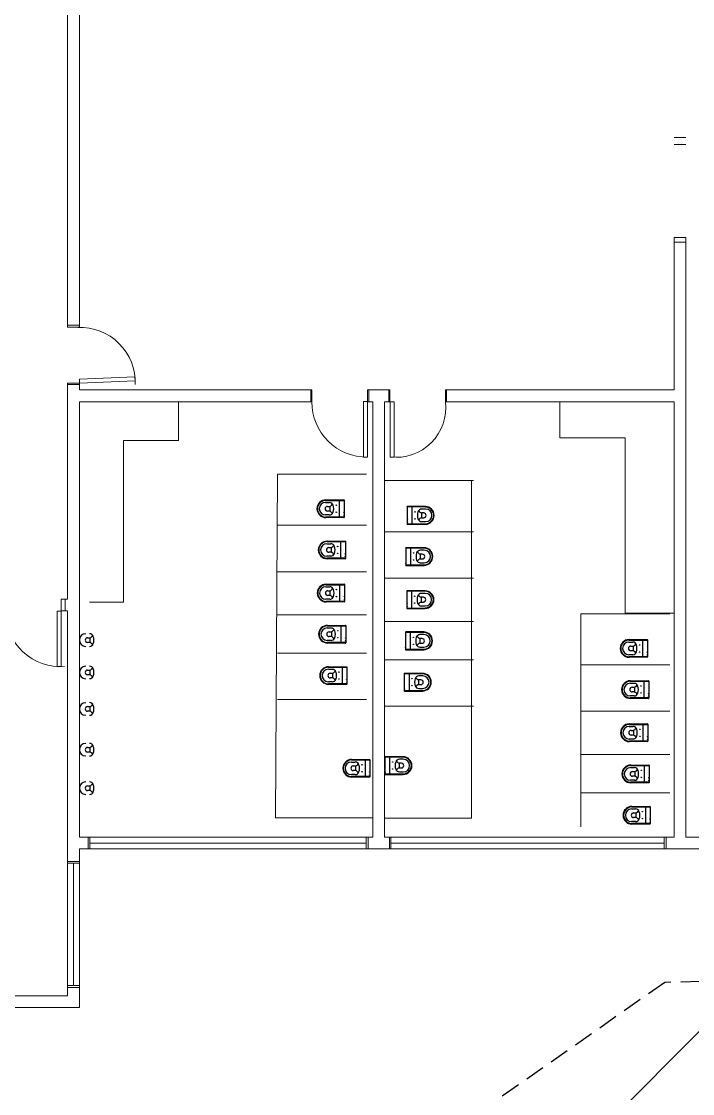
# Model space of a CAD drawing. Header units: feet. Extents: x 344914 to 345457, y 7396879 to 7397422.
# Drawn here: x 345243.52 to 345251.99, y 7397154.89 to 7397168.4 of the extents above; entities that cross this region are included whole.
import ezdxf

# ---------------------------------------------------------------- set-up
doc = ezdxf.new("R2010")
doc.units = ezdxf.units.FT
doc.header["$MEASUREMENT"] = 0
doc.linetypes.add('DASHED2', pattern=[0.375, 0.25, -0.125])
doc.layers.get('0').update_dxf_attribs({"lineweight": 18})
for name, color, linetype in [('ARREDI', 2, 'Continuous'), ('MESA', 7, 'Continuous'), ('PECAS', 2, 'Continuous')]:
    doc.layers.add(name, color=color, linetype=linetype)
for name, color, linetype, lineweight in [('cerca', 6, 'DASHED2', 30), ('janela', 160, 'Continuous', 9), ('parede', 7, 'Continuous', 18), ('porta', 7, 'Continuous', 15), ('vegetacao', 100, 'Continuous', 5)]:
    doc.layers.add(name, color=color, linetype=linetype, lineweight=lineweight)

# ---------------------------------------------------------------- blocks, each defined once
blk = doc.blocks.new('DINING_TABLE_36X72')
at = {"linetype": 'Continuous'}
for p, q in [((-45.5, 8), (-44.5004, 8.15617)), ((-45.5, 8), (-45.5, -8)), ((-44.5, -8.15843), (-44.5, 8.15338)), ((-44.0006, 8.23428), (-35.9976, 9.48474)), ((-44, 8.23041), (-44, -8.23915)), ((36, 18), (-36, 18)), ((-36, 18), (-36, -18)), ((-22.2343, 26.00059), (-23.4847, 17.99762)), ((-22.2304, 26), (-5.7608, 26)), ((-22, 27.5), (-22.1562, 26.50042)), ((-5.8416, 26.5), (-22.1534, 26.5)), ((-22, 27.5), (-6, 27.5)), ((-5.8437, 26.49966), (-6, 27.5)), ((-4.5152, 17.99762), (-5.7655, 25.99926)), ((5.7657, 26.00059), (4.5153, 17.99762)), ((5.7696, 26), (22.2392, 26)), ((6, 27.5), (5.8438, 26.50042)), ((22.1584, 26.5), (5.8466, 26.5)), ((6, 27.5), (22, 27.5)), ((22.1563, 26.49966), (22, 27.5)), ((23.4848, 17.99762), (22.2345, 25.99926)), ((44.0006, 8.23428), (35.9976, 9.48474)), ((36, -18), (36, 18)), ((44, 8.23041), (44, -8.23915)), ((44.5, -8.15843), (44.5, 8.15338)), ((45.5, 8), (44.5005, 8.15617)), ((45.5, 8), (45.5, -8)), ((-44.4997, -8.15631), (-45.5, -8)), ((-35.9976, -9.48476), (-43.9993, -8.2345)), ((-36, -18), (36, -18)), ((-22.2343, -26.0006), (-23.4847, -17.99762)), ((-22.2304, -26), (-5.7608, -26)), ((-22, -27.5), (-22.1562, -26.50044)), ((-5.8416, -26.5), (-22.1534, -26.5)), ((-22, -27.5), (-6, -27.5)), ((-5.8437, -26.49967), (-6, -27.5)), ((-4.5152, -17.99762), (-5.7655, -25.99928)), ((5.7657, -26.0006), (4.5153, -17.99762)), ((5.7696, -26), (22.2392, -26)), ((6, -27.5), (5.8438, -26.50044)), ((22.1584, -26.5), (5.8466, -26.5)), ((6, -27.5), (22, -27.5)), ((22.1563, -26.49967), (22, -27.5)), ((23.4848, -17.99762), (22.2345, -25.99928)), ((35.9976, -9.48476), (43.9993, -8.2345)), ((44.4997, -8.15631), (45.5, -8))]:
    blk.add_line(p, q, dxfattribs=at)
for points in [[(-36, 15), (-31.1772, 14.97754), (-26.8079, 14.91406), (-22.8538, 14.81543), (-19.276, 14.6875), (-16.0362, 14.53613), (-13.0957, 14.36718), (-10.4159, 14.18652), (-7.9583, 14), (-5.6904, 13.81315), (-3.6035, 13.63021), (-1.6954, 13.45508), (0.0365, 13.29166), (1.5945, 13.14388), (2.9811, 13.01562), (4.1988, 12.9108), (5.25, 12.83333), (6.1393, 12.78613), (6.8802, 12.76823), (7.4883, 12.77767), (7.9792, 12.8125), (8.3685, 12.87077), (8.6719, 12.95052), (8.9049, 13.0498), (9.0833, 13.16666), (9.2205, 13.29899), (9.3216, 13.44401), (9.3895, 13.59879), (9.4271, 13.76041), (9.4373, 13.92594), (9.4232, 14.09245), (9.3875, 14.257), (9.3333, 14.41666), (9.2638, 14.56917), (9.1836, 14.71484), (9.0975, 14.85465), (9.0104, 14.98958), (8.9272, 15.1206), (8.8529, 15.2487), (8.7922, 15.37483), (8.75, 15.5), (8.7305, 15.62467), (8.7344, 15.74739), (8.7617, 15.86621), (8.8125, 15.97916), (8.8867, 16.08431), (8.9844, 16.17968), (9.1055, 16.26334), (9.25, 16.33333), (9.4189, 16.38802), (9.6172, 16.42708), (9.8506, 16.45052), (10.125, 16.45833), (10.4463, 16.45052), (10.8203, 16.42708), (11.2529, 16.38802), (11.75, 16.33333), (12.3184, 16.26318), (12.9694, 16.17838), (13.7151, 16.07991), (14.5677, 15.96875), (15.5395, 15.84586), (16.6426, 15.71224), (17.8893, 15.56884), (19.2917, 15.41666), (20.859, 15.25667), (22.5879, 15.08984), (24.4721, 14.91715), (26.5052, 14.73958), (28.6809, 14.5581), (30.9929, 14.3737), (33.4347, 14.18733), (36, 14)], [(-36, 10), (-28.9766, 10.14274), (-23.1725, 10.20442), (-18.4241, 10.19775), (-14.5677, 10.13541), (-11.4399, 10.03011), (-8.877, 9.89453), (-6.7154, 9.74137), (-4.7917, 9.58333), (-2.9698, 9.43082), (-1.2246, 9.28515), (0.4415, 9.14534), (2.026, 9.01041), (3.5266, 8.87939), (4.9408, 8.7513), (6.266, 8.62516), (7.5, 8.5), (8.6411, 8.37549), (9.6914, 8.2539), (10.6538, 8.13818), (11.5312, 8.03125), (12.3267, 7.93603), (13.043, 7.85547), (13.6831, 7.79248), (14.25, 7.75), (14.7471, 7.7303), (15.1797, 7.73307), (15.5537, 7.75732), (15.875, 7.80208), (16.1494, 7.86637), (16.3828, 7.94922), (16.5811, 8.04964), (16.75, 8.16666), (16.8944, 8.29915), (17.0143, 8.44531), (17.1089, 8.60319), (17.1771, 8.77083), (17.218, 8.94629), (17.2305, 9.1276), (17.2137, 9.31282), (17.1667, 9.5), (17.0895, 9.6875), (16.987, 9.875), (16.8649, 10.0625), (16.7292, 10.25), (16.5856, 10.4375), (16.4401, 10.625), (16.2985, 10.8125), (16.1667, 11), (16.05, 11.18733), (15.9518, 11.3737), (15.8752, 11.5581), (15.8229, 11.73958), (15.798, 11.91715), (15.8034, 12.08984), (15.842, 12.25667), (15.9167, 12.41666), (16.0295, 12.56836), (16.1784, 12.70833), (16.3605, 12.83268), (16.5729, 12.9375), (16.8127, 13.01888), (17.0768, 13.07291), (17.3625, 13.0957), (17.6667, 13.08333), (17.9894, 13.03312), (18.3418, 12.94726), (18.7382, 12.82918), (19.1927, 12.68229), (19.7195, 12.51001), (20.3327, 12.31575), (21.0465, 12.10294), (21.875, 11.875), (22.8357, 11.63354), (23.959, 11.37304), (25.2786, 11.08618), (26.8282, 10.76562), (28.6414, 10.40405), (30.752, 9.99414), (33.1936, 9.52856), (36, 9)], [(-36, 5.5), (-30.7157, 5.3348), (-26.069, 5.20963), (-21.9946, 5.11767), (-18.4271, 5.05208), (-15.3009, 5.00602), (-12.5508, 4.97265), (-10.1112, 4.94515), (-7.9167, 4.91666), (-5.909, 4.88167), (-4.0586, 4.83984), (-2.3429, 4.79215), (-0.7396, 4.73958), (0.7739, 4.6831), (2.22, 4.6237), (3.6213, 4.56233), (5, 4.5), (6.373, 4.43782), (7.7344, 4.3776), (9.0723, 4.32129), (10.375, 4.27083), (11.6309, 4.22819), (12.8281, 4.19531), (13.9551, 4.17415), (15, 4.16666), (15.954, 4.17448), (16.819, 4.19791), (17.6001, 4.23698), (18.3021, 4.29166), (18.9299, 4.36198), (19.4883, 4.44791), (19.9823, 4.54948), (20.4167, 4.66666), (20.7969, 4.79899), (21.1302, 4.94401), (21.4245, 5.09879), (21.6875, 5.26041), (21.9271, 5.42594), (22.1511, 5.59245), (22.3672, 5.757), (22.5834, 5.91666), (22.8065, 6.06868), (23.0404, 6.21093), (23.2879, 6.34147), (23.5521, 6.45833), (23.8358, 6.55957), (24.142, 6.64323), (24.4735, 6.70735), (24.8334, 6.75), (25.2235, 6.76969), (25.642, 6.76692), (26.0858, 6.74267), (26.5521, 6.69791), (27.0379, 6.63362), (27.5404, 6.55078), (28.0565, 6.45036), (28.5834, 6.33333), (29.1242, 6.19987), (29.7071, 6.04687), (30.3661, 5.87044), (31.1354, 5.66666), (32.0493, 5.43164), (33.142, 5.16146), (34.4475, 4.85221), (36, 4.5)], [(-36, -1), (-30.7915, -0.6591), (-26.0195, -0.38216), (-21.6519, -0.16284), (-17.6563, 0.00521), (-14.0005, 0.12833), (-10.6523, 0.21289), (-7.5796, 0.26522), (-4.75, 0.29166), (-2.134, 0.29793), (0.2878, 0.28711), (2.5317, 0.26163), (4.6146, 0.22396), (6.5529, 0.17651), (8.3633, 0.12174), (10.0623, 0.06209), (11.6667, 0), (13.1899, -0.06201), (14.6341, -0.1211), (15.9982, -0.17432), (17.2813, -0.21875), (18.4823, -0.25147), (19.6003, -0.26953), (20.6343, -0.27002), (21.5834, -0.25), (22.4481, -0.20768), (23.2357, -0.14584), (23.9549, -0.06836), (24.6146, 0.02083), (25.2235, 0.11784), (25.7904, 0.21875), (26.3241, 0.31966), (26.8334, 0.41666), (27.3265, 0.50618), (27.8099, 0.58593), (28.2894, 0.65397), (28.7709, 0.70833), (29.2601, 0.74707), (29.763, 0.76823), (30.2855, 0.76985), (30.8334, 0.75), (31.4088, 0.70784), (31.9994, 0.64713), (32.589, 0.57275), (33.1615, 0.48958), (33.7008, 0.4025), (34.1908, 0.3164), (34.6153, 0.23616), (34.9584, 0.16666), (35.2099, 0.11165), (35.3848, 0.07031), (35.504, 0.04069), (35.5886, 0.02083), (35.6594, 0.00879), (35.7377, 0.0026), (35.8442, 0.00032), (36, 0)], [(-36, -6.5), (-27.1843, -6.31267), (-20.084, -6.1263), (-14.469, -5.9419), (-10.1094, -5.76042), (-6.7752, -5.58285), (-4.2363, -5.41016), (-2.2629, -5.24333), (-0.625, -5.08334), (0.8708, -4.93099), (2.2715, -4.78646), (3.5872, -4.64974), (4.8281, -4.52084), (6.0046, -4.39974), (7.127, -4.28646), (8.2053, -4.18099), (9.25, -4.08334), (10.2705, -3.99382), (11.2734, -3.91407), (12.2647, -3.84603), (13.25, -3.79167), (14.2354, -3.75293), (15.2266, -3.73177), (16.2295, -3.73015), (17.25, -3.75), (18.2912, -3.79248), (19.3451, -3.85547), (20.4009, -3.93604), (21.4479, -4.03125), (22.4754, -4.13819), (23.4727, -4.25391), (24.4289, -4.37549), (25.3334, -4.5), (26.1785, -4.62492), (26.9694, -4.74935), (27.7145, -4.87281), (28.4219, -4.99479), (29.1, -5.11483), (29.7572, -5.23242), (30.4016, -5.34709), (31.0417, -5.45834), (31.6837, -5.56437), (32.3262, -5.65821), (32.9658, -5.73153), (33.599, -5.77604), (34.2224, -5.78345), (34.8327, -5.74545), (35.4264, -5.65373), (36, -5.5)], [(-36, -10), (-26.4022, -9.81299), (-18.4675, -9.62891), (-11.9839, -9.45069), (-6.7396, -9.28125), (-2.5226, -9.12354), (0.8789, -8.98047), (3.6769, -8.85498), (6.0833, -8.75), (8.2767, -8.66765), (10.3021, -8.60677), (12.1712, -8.56543), (13.8958, -8.54167), (15.4876, -8.53353), (16.9583, -8.53907), (18.3197, -8.55632), (19.5834, -8.58334), (20.7616, -8.61841), (21.8685, -8.66081), (22.9188, -8.71004), (23.9271, -8.76563), (24.9081, -8.82707), (25.8763, -8.89388), (26.8465, -8.96558), (27.8334, -9.04167), (28.8474, -9.12118), (29.8828, -9.20117), (30.93, -9.27824), (31.9792, -9.34896), (33.0205, -9.40991), (34.0443, -9.45768), (35.0407, -9.48885), (36, -9.5)], [(-36, -14.5), (-30.0881, -14.33513), (-25.0332, -14.21224), (-20.7312, -14.12647), (-17.0781, -14.07292), (-13.97, -14.04671), (-11.3027, -14.04297), (-8.9724, -14.05681), (-6.875, -14.08334), (-4.9224, -14.11833), (-3.0905, -14.16016), (-1.3709, -14.20785), (0.2448, -14.26042), (1.7647, -14.3169), (3.1973, -14.3763), (4.5507, -14.43767), (5.8333, -14.5), (7.0554, -14.5621), (8.235, -14.62175), (9.3922, -14.67652), (10.5469, -14.72396), (11.7192, -14.76164), (12.929, -14.78711), (14.1965, -14.79794), (15.5417, -14.79167), (16.9933, -14.76424), (18.6152, -14.70508), (20.4804, -14.60197), (22.6615, -14.44271), (25.2312, -14.21509), (28.2624, -13.9069), (31.8277, -13.50594), (36, -13)]]:
    blk.add_lwpolyline(points, dxfattribs=at)

msp = doc.modelspace()

# ---------------------------------------------------------------- linework, layer by layer
at = {"layer": 'ARREDI'}
for centre, radius, start, end in [((345247.578, 7397162.22), 0.0146, 316.9904, 331.2487), ((345247.59, 7397162.214), 0.00108, 335.4732, 24.1978), ((345247.588, 7397162.211), 0.000441, 193.5961, 328.3622), ((345247.588, 7397162.174), 0.000441, 34.5343, 154.5388), ((345247.578, 7397162.164), 0.0146, 31.6478, 45.9062), ((345247.59, 7397162.171), 0.00108, 338.6988, 27.4233), ((345248.392, 7397162.13), 0.00108, 155.8022, 204.5268), ((345248.404, 7397162.137), 0.0146, 208.7513, 223.0096), ((345248.403, 7397162.081), 0.0146, 134.0938, 148.3522), ((345248.392, 7397162.088), 0.00108, 152.5767, 201.3012), ((345248.393, 7397162.127), 0.000441, 211.6378, 346.4038), ((345248.393, 7397162.091), 0.000441, 25.4612, 145.4657), ((345247.605, 7397161.691), 0.000441, 193.5961, 328.3622), ((345247.595, 7397161.701), 0.0146, 316.9904, 331.2487), ((345247.607, 7397161.695), 0.00108, 335.4732, 24.1978), ((345247.605, 7397161.655), 0.000441, 34.5343, 154.5388), ((345247.595, 7397161.645), 0.0146, 31.6478, 45.9062), ((345247.607, 7397161.652), 0.00108, 338.6988, 27.4233), ((345248.375, 7397161.611), 0.00108, 155.8022, 204.5268), ((345248.387, 7397161.618), 0.0146, 208.7513, 223.0096), ((345248.386, 7397161.561), 0.0146, 134.0938, 148.3522), ((345248.375, 7397161.569), 0.00108, 152.5767, 201.3012), ((345248.376, 7397161.608), 0.000441, 211.6378, 346.4038), ((345248.376, 7397161.572), 0.000441, 25.4612, 145.4657), ((345247.582, 7397161.158), 0.0146, 316.9904, 331.2487), ((345247.592, 7397161.148), 0.000441, 193.5961, 328.3622), ((345247.594, 7397161.151), 0.00108, 335.4732, 24.1978), ((345247.582, 7397161.101), 0.0146, 31.6478, 45.9062), ((345247.592, 7397161.111), 0.000441, 34.5343, 154.5388), ((345247.594, 7397161.108), 0.00108, 338.6988, 27.4233), ((345248.388, 7397161.068), 0.00108, 155.8022, 204.5268), ((345248.4, 7397161.074), 0.0146, 208.7513, 223.0096), ((345248.399, 7397161.018), 0.0146, 134.0938, 148.3522), ((345248.388, 7397161.025), 0.00108, 152.5767, 201.3012), ((345248.389, 7397161.065), 0.000441, 211.6378, 346.4038), ((345248.389, 7397161.028), 0.000441, 25.4612, 145.4657), ((345247.599, 7397160.638), 0.0146, 316.9904, 331.2487), ((345247.609, 7397160.629), 0.000441, 193.5961, 328.3622), ((345247.609, 7397160.592), 0.000441, 34.5343, 154.5388), ((345247.599, 7397160.582), 0.0146, 31.6478, 45.9062), ((345247.611, 7397160.632), 0.00108, 335.4732, 24.1978), ((345247.611, 7397160.589), 0.00108, 338.6988, 27.4233), ((345248.371, 7397160.548), 0.00108, 155.8022, 204.5268), ((345248.383, 7397160.555), 0.0146, 208.7513, 223.0096), ((345248.382, 7397160.499), 0.0146, 134.0938, 148.3522), ((345248.371, 7397160.506), 0.00108, 152.5767, 201.3012), ((345248.372, 7397160.545), 0.000441, 211.6378, 346.4038), ((345248.372, 7397160.509), 0.000441, 25.4612, 145.4657), ((345251.414, 7397160.45), 0.000441, 193.5961, 328.3622), ((345251.414, 7397160.414), 0.000441, 34.5343, 154.5388), ((345251.404, 7397160.46), 0.0146, 316.9904, 331.2487), ((345251.404, 7397160.403), 0.0146, 31.6478, 45.9062), ((345251.415, 7397160.453), 0.00108, 335.4732, 24.1978), ((345251.416, 7397160.411), 0.00108, 338.6988, 27.4233), ((345247.624, 7397160.108), 0.000441, 193.5961, 328.3622), ((345247.624, 7397160.071), 0.000441, 34.5343, 154.5388), ((345247.614, 7397160.117), 0.0146, 316.9904, 331.2487), ((345247.614, 7397160.061), 0.0146, 31.6478, 45.9062), ((345247.625, 7397160.111), 0.00108, 335.4732, 24.1978), ((345247.626, 7397160.068), 0.00108, 338.6988, 27.4233), ((345248.356, 7397160.027), 0.00108, 155.8022, 204.5268), ((345248.368, 7397160.034), 0.0146, 208.7513, 223.0096), ((345248.368, 7397159.978), 0.0146, 134.0938, 148.3522), ((345248.356, 7397159.985), 0.00108, 152.5767, 201.3012), ((345248.358, 7397160.024), 0.000441, 211.6378, 346.4038), ((345248.358, 7397159.988), 0.000441, 25.4612, 145.4657), ((345251.431, 7397159.931), 0.000441, 193.5961, 328.3622), ((345251.421, 7397159.94), 0.0146, 316.9904, 331.2487), ((345251.432, 7397159.934), 0.00108, 335.4732, 24.1978), ((345251.431, 7397159.894), 0.000441, 34.5343, 154.5388), ((345251.421, 7397159.884), 0.0146, 31.6478, 45.9062), ((345251.433, 7397159.891), 0.00108, 338.6988, 27.4233), ((345251.418, 7397159.387), 0.000441, 193.5961, 328.3622), ((345251.407, 7397159.397), 0.0146, 316.9904, 331.2487), ((345251.419, 7397159.39), 0.00108, 335.4732, 24.1978), ((345251.418, 7397159.351), 0.000441, 34.5343, 154.5388), ((345251.408, 7397159.341), 0.0146, 31.6478, 45.9062), ((345251.419, 7397159.348), 0.00108, 338.6988, 27.4233), ((345248.111, 7397158.976), 0.00108, 155.8022, 204.5268), ((345248.123, 7397158.983), 0.0146, 208.7513, 223.0096), ((345248.113, 7397158.973), 0.000441, 211.6378, 346.4038), ((345247.904, 7397158.949), 0.0146, 316.9904, 331.2487), ((345247.914, 7397158.939), 0.000441, 193.5961, 328.3622), ((345247.904, 7397158.892), 0.0146, 31.6478, 45.9062), ((345247.914, 7397158.903), 0.000441, 34.5343, 154.5388), ((345247.915, 7397158.942), 0.00108, 335.4732, 24.1978), ((345247.916, 7397158.9), 0.00108, 338.6988, 27.4233), ((345248.123, 7397158.927), 0.0146, 134.0938, 148.3522), ((345248.111, 7397158.934), 0.00108, 152.5767, 201.3012), ((345248.113, 7397158.937), 0.000441, 25.4612, 145.4657), ((345251.435, 7397158.868), 0.000441, 193.5961, 328.3622), ((345251.424, 7397158.878), 0.0146, 316.9904, 331.2487), ((345251.436, 7397158.871), 0.00108, 335.4732, 24.1978), ((345251.435, 7397158.832), 0.000441, 34.5343, 154.5388), ((345251.425, 7397158.821), 0.0146, 31.6478, 45.9062), ((345251.436, 7397158.829), 0.00108, 338.6988, 27.4233), ((345251.45, 7397158.347), 0.000441, 193.5961, 328.3622), ((345251.449, 7397158.311), 0.000441, 34.5343, 154.5388), ((345251.439, 7397158.357), 0.0146, 316.9904, 331.2487), ((345251.44, 7397158.3), 0.0146, 31.6478, 45.9062), ((345251.451, 7397158.35), 0.00108, 335.4732, 24.1978), ((345251.451, 7397158.307), 0.00108, 338.6988, 27.4233)]:
    msp.add_arc(centre, radius, start, end, dxfattribs=at)
at = {"layer": 'cerca'}
for p, q in [((345269.333, 7397156.744), (345251.637, 7397156.286)), ((345251.637, 7397156.286), (345247.694, 7397153.523))]:
    msp.add_line(p, q, dxfattribs=at)
at = {"layer": 'janela'}
for p, q in [((345244.366, 7397158.119), (345247.898, 7397158.119)), ((345244.386, 7397157.969), (345244.386, 7397158.119)), ((345247.871, 7397158.044), (345244.386, 7397158.044)), ((345247.871, 7397157.969), (345247.871, 7397158.119)), ((345248.165, 7397158.119), (345251.658, 7397158.119)), ((345248.185, 7397157.969), (345248.185, 7397158.119)), ((345248.185, 7397158.044), (345251.632, 7397158.044)), ((345251.632, 7397157.969), (345251.632, 7397158.119)), ((345244.366, 7397157.969), (345247.898, 7397157.969)), ((345248.165, 7397157.969), (345251.658, 7397157.969)), ((345244.106, 7397156.222), (345244.106, 7397157.809)), ((345244.256, 7397157.791), (345244.106, 7397157.791)), ((345244.181, 7397156.248), (345244.181, 7397157.791)), ((345244.256, 7397156.222), (345244.256, 7397157.809)), ((345244.256, 7397156.248), (345244.106, 7397156.248))]:
    msp.add_line(p, q, dxfattribs=at)
at = {"layer": 'parede'}
for p, q in [((345244.256, 7397164.545), (345244.256, 7397176.969)), ((345244.106, 7397164.545), (345244.106, 7397176.819)), ((345251.906, 7397166.938), (345251.756, 7397166.938)), ((345251.906, 7397166.851), (345251.756, 7397166.851)), ((345251.756, 7397165.678), (345251.756, 7397163.757)), ((345251.756, 7397165.678), (345251.906, 7397165.678)), ((345251.906, 7397165.616), (345251.756, 7397165.616)), ((345251.906, 7397165.678), (345251.906, 7397158.119)), ((345244.256, 7397164.573), (345244.106, 7397164.573)), ((345244.256, 7397164.545), (345244.106, 7397164.545)), ((345244.106, 7397163.757), (345244.106, 7397163.84)), ((345244.256, 7397163.84), (345244.106, 7397163.84)), ((345244.256, 7397163.757), (345244.256, 7397163.84)), ((345244.256, 7397163.824), (345244.106, 7397163.824)), ((345244.106, 7397163.757), (345244.106, 7397161.119)), ((345246.756, 7397163.757), (345244.256, 7397163.757)), ((345247.189, 7397163.757), (345246.756, 7397163.757)), ((345247.174, 7397163.607), (345247.174, 7397163.757)), ((345247.189, 7397163.607), (345247.189, 7397163.757)), ((345248.172, 7397163.757), (345247.889, 7397163.757)), ((345247.889, 7397163.607), (345247.889, 7397163.757)), ((345247.904, 7397163.607), (345247.904, 7397163.757)), ((345248.157, 7397163.607), (345248.157, 7397163.757)), ((345248.172, 7397163.607), (345248.172, 7397163.757)), ((345251.756, 7397163.757), (345248.872, 7397163.757)), ((345248.872, 7397163.607), (345248.872, 7397163.757)), ((345248.887, 7397163.607), (345248.887, 7397163.757)), ((345246.756, 7397163.607), (345244.256, 7397163.607)), ((345244.256, 7397163.607), (345244.256, 7397158.119)), ((345245.506, 7397163.607), (345245.506, 7397163.118)), ((345247.189, 7397163.607), (345246.756, 7397163.607)), ((345247.955, 7397163.607), (345247.889, 7397163.607)), ((345247.955, 7397163.607), (345247.955, 7397158.119)), ((345248.172, 7397163.607), (345248.105, 7397163.607)), ((345248.105, 7397163.607), (345248.105, 7397158.119)), ((345251.756, 7397163.607), (345248.872, 7397163.607)), ((345250.314, 7397163.607), (345250.314, 7397163.152)), ((345251.756, 7397163.607), (345251.756, 7397158.119)), ((345245.506, 7397163.118), (345244.813, 7397163.118)), ((345244.813, 7397163.118), (345244.813, 7397161.082)), ((345250.314, 7397163.152), (345251.139, 7397163.152)), ((345251.139, 7397163.152), (345251.139, 7397160.942)), ((345246.753, 7397162.695), (345246.729, 7397158.361)), ((345246.753, 7397162.695), (345247.877, 7397162.695)), ((345249.228, 7397162.612), (345248.105, 7397162.612)), ((345249.201, 7397158.358), (345249.201, 7397162.612)), ((345246.753, 7397162.051), (345247.877, 7397162.051)), ((345249.228, 7397161.967), (345248.105, 7397161.967)), ((345247.877, 7397161.464), (345246.753, 7397161.464)), ((345248.105, 7397161.381), (345249.228, 7397161.381)), ((345244.026, 7397161.119), (345244.106, 7397161.119)), ((345244.026, 7397160.969), (345244.026, 7397161.119)), ((345244.076, 7397160.969), (345244.076, 7397161.119)), ((345244.813, 7397161.082), (345244.381, 7397161.082)), ((345244.026, 7397160.969), (345244.106, 7397160.969)), ((345244.106, 7397160.969), (345244.106, 7397157.809)), ((345247.877, 7397160.92), (345246.753, 7397160.92)), ((345250.579, 7397160.934), (345251.702, 7397160.934)), ((345250.579, 7397160.934), (345250.579, 7397158.25)), ((345251.139, 7397160.942), (345251.756, 7397160.942)), ((345248.105, 7397160.837), (345249.228, 7397160.837)), ((345247.877, 7397160.438), (345246.753, 7397160.438)), ((345248.105, 7397160.355), (345249.228, 7397160.355)), ((345250.579, 7397160.29), (345251.702, 7397160.29)), ((345247.877, 7397159.855), (345246.753, 7397159.855)), ((345248.105, 7397159.771), (345249.228, 7397159.771)), ((345251.702, 7397159.704), (345250.579, 7397159.704)), ((345251.702, 7397159.159), (345250.579, 7397159.159)), ((345251.702, 7397158.677), (345250.579, 7397158.677)), ((345246.729, 7397158.361), (345247.955, 7397158.361)), ((345248.105, 7397158.358), (345249.201, 7397158.358)), ((345244.366, 7397158.119), (345244.256, 7397158.119)), ((345244.366, 7397157.969), (345244.366, 7397158.119)), ((345247.955, 7397158.119), (345247.898, 7397158.119)), ((345247.898, 7397158.119), (345247.898, 7397157.969)), ((345248.165, 7397158.119), (345248.105, 7397158.119)), ((345248.165, 7397157.969), (345248.165, 7397158.119)), ((345251.756, 7397158.119), (345251.658, 7397158.119)), ((345251.658, 7397157.969), (345251.658, 7397158.119)), ((345251.906, 7397158.119), (345266.606, 7397158.119)), ((345244.256, 7397157.969), (345244.256, 7397157.809)), ((345244.366, 7397157.969), (345244.256, 7397157.969)), ((345248.165, 7397157.969), (345247.898, 7397157.969)), ((345251.756, 7397157.969), (345251.658, 7397157.969)), ((345251.756, 7397157.969), (345266.756, 7397157.969)), ((345244.256, 7397157.809), (345244.106, 7397157.809)), ((345244.106, 7397156.222), (345244.106, 7397156.119)), ((345244.106, 7397156.222), (345244.256, 7397156.222)), ((345244.256, 7397156.222), (345244.256, 7397155.969)), ((345244.106, 7397156.119), (345238.406, 7397156.119)), ((345244.256, 7397155.969), (345238.256, 7397155.969))]:
    msp.add_line(p, q, dxfattribs=at)
at = {"layer": 'PECAS'}
for p, q in [((345247.363, 7397162.369), (345247.591, 7397162.369)), ((345247.363, 7397162.363), (345247.594, 7397162.363)), ((345247.533, 7397162.363), (345247.533, 7397162.152)), ((345247.594, 7397162.366), (345247.594, 7397162.149)), ((345247.36, 7397162.337), (345247.409, 7397162.337)), ((345247.383, 7397162.287), (345247.413, 7397162.287)), ((345247.413, 7397162.228), (345247.383, 7397162.228)), ((345247.413, 7397162.287), (345247.413, 7397162.228)), ((345248.388, 7397162.283), (345248.388, 7397162.066)), ((345248.619, 7397162.28), (345248.388, 7397162.28)), ((345248.619, 7397162.286), (345248.39, 7397162.286)), ((345248.449, 7397162.28), (345248.449, 7397162.069)), ((345248.622, 7397162.253), (345248.572, 7397162.253)), ((345247.409, 7397162.179), (345247.36, 7397162.179)), ((345247.594, 7397162.152), (345247.363, 7397162.152)), ((345247.591, 7397162.146), (345247.363, 7397162.146)), ((345248.569, 7397162.204), (345248.569, 7397162.145)), ((345248.598, 7397162.204), (345248.569, 7397162.204)), ((345248.569, 7397162.145), (345248.598, 7397162.145)), ((345248.572, 7397162.095), (345248.622, 7397162.095)), ((345248.388, 7397162.069), (345248.619, 7397162.069)), ((345248.39, 7397162.063), (345248.619, 7397162.063)), ((345247.377, 7397161.817), (345247.426, 7397161.817)), ((345247.38, 7397161.85), (345247.608, 7397161.85)), ((345247.38, 7397161.844), (345247.611, 7397161.844)), ((345247.55, 7397161.844), (345247.55, 7397161.633)), ((345247.611, 7397161.847), (345247.611, 7397161.63)), ((345247.4, 7397161.768), (345247.43, 7397161.768)), ((345247.43, 7397161.709), (345247.4, 7397161.709)), ((345247.43, 7397161.768), (345247.43, 7397161.709)), ((345248.371, 7397161.763), (345248.371, 7397161.547)), ((345248.602, 7397161.76), (345248.371, 7397161.76)), ((345248.602, 7397161.766), (345248.373, 7397161.766)), ((345248.432, 7397161.76), (345248.432, 7397161.55)), ((345248.552, 7397161.684), (345248.552, 7397161.626)), ((345248.581, 7397161.684), (345248.552, 7397161.684)), ((345248.605, 7397161.734), (345248.555, 7397161.734)), ((345247.426, 7397161.659), (345247.377, 7397161.659)), ((345247.611, 7397161.633), (345247.38, 7397161.633)), ((345247.608, 7397161.627), (345247.38, 7397161.627)), ((345248.371, 7397161.55), (345248.602, 7397161.55)), ((345248.373, 7397161.544), (345248.602, 7397161.544)), ((345248.552, 7397161.626), (345248.581, 7397161.626)), ((345248.555, 7397161.576), (345248.605, 7397161.576)), ((345247.364, 7397161.274), (345247.413, 7397161.274)), ((345247.367, 7397161.306), (345247.595, 7397161.306)), ((345247.367, 7397161.3), (345247.598, 7397161.3)), ((345247.536, 7397161.3), (345247.536, 7397161.09)), ((345247.598, 7397161.303), (345247.598, 7397161.087)), ((345247.387, 7397161.224), (345247.416, 7397161.224)), ((345247.416, 7397161.166), (345247.387, 7397161.166)), ((345247.416, 7397161.224), (345247.416, 7397161.166)), ((345248.384, 7397161.22), (345248.384, 7397161.003)), ((345248.615, 7397161.217), (345248.384, 7397161.217)), ((345248.615, 7397161.223), (345248.387, 7397161.223)), ((345248.445, 7397161.217), (345248.445, 7397161.006)), ((345248.565, 7397161.141), (345248.565, 7397161.082)), ((345248.594, 7397161.141), (345248.565, 7397161.141)), ((345248.618, 7397161.191), (345248.568, 7397161.191)), ((345247.413, 7397161.116), (345247.364, 7397161.116)), ((345247.598, 7397161.09), (345247.367, 7397161.09)), ((345247.595, 7397161.084), (345247.367, 7397161.084)), ((345248.384, 7397161.006), (345248.615, 7397161.006)), ((345248.387, 7397161), (345248.615, 7397161)), ((345248.565, 7397161.082), (345248.594, 7397161.082)), ((345248.568, 7397161.033), (345248.618, 7397161.033)), ((345247.381, 7397160.755), (345247.43, 7397160.755)), ((345247.384, 7397160.787), (345247.612, 7397160.787)), ((345247.384, 7397160.781), (345247.615, 7397160.781)), ((345247.553, 7397160.781), (345247.553, 7397160.57)), ((345247.615, 7397160.784), (345247.615, 7397160.567)), ((345244.358, 7397160.631), (345244.388, 7397160.631)), ((345244.388, 7397160.631), (345244.388, 7397160.573)), ((345247.43, 7397160.597), (345247.381, 7397160.597)), ((345247.404, 7397160.705), (345247.433, 7397160.705)), ((345247.433, 7397160.646), (345247.404, 7397160.646)), ((345247.433, 7397160.705), (345247.433, 7397160.646)), ((345248.367, 7397160.701), (345248.367, 7397160.484)), ((345248.598, 7397160.698), (345248.367, 7397160.698)), ((345248.598, 7397160.704), (345248.37, 7397160.704)), ((345248.428, 7397160.698), (345248.428, 7397160.487)), ((345248.548, 7397160.622), (345248.548, 7397160.563)), ((345248.577, 7397160.622), (345248.548, 7397160.622)), ((345248.601, 7397160.671), (345248.551, 7397160.671)), ((345251.188, 7397160.608), (345251.417, 7397160.608)), ((345251.188, 7397160.602), (345251.42, 7397160.602)), ((345251.358, 7397160.602), (345251.358, 7397160.392)), ((345251.42, 7397160.605), (345251.42, 7397160.389)), ((345244.388, 7397160.573), (345244.358, 7397160.573)), ((345247.615, 7397160.57), (345247.384, 7397160.57)), ((345247.612, 7397160.564), (345247.384, 7397160.564)), ((345248.367, 7397160.487), (345248.598, 7397160.487)), ((345248.37, 7397160.481), (345248.598, 7397160.481)), ((345248.548, 7397160.563), (345248.577, 7397160.563)), ((345248.551, 7397160.513), (345248.601, 7397160.513)), ((345251.186, 7397160.576), (345251.235, 7397160.576)), ((345251.209, 7397160.526), (345251.238, 7397160.526)), ((345251.238, 7397160.468), (345251.209, 7397160.468)), ((345251.238, 7397160.526), (345251.238, 7397160.468)), ((345251.235, 7397160.418), (345251.186, 7397160.418)), ((345251.42, 7397160.392), (345251.188, 7397160.392)), ((345251.417, 7397160.386), (345251.188, 7397160.386)), ((345244.358, 7397160.224), (345244.388, 7397160.224)), ((345244.388, 7397160.224), (345244.388, 7397160.165)), ((345247.396, 7397160.234), (345247.445, 7397160.234)), ((345247.398, 7397160.266), (345247.627, 7397160.266)), ((345247.398, 7397160.26), (345247.63, 7397160.26)), ((345247.568, 7397160.26), (345247.568, 7397160.049)), ((345247.63, 7397160.263), (345247.63, 7397160.046)), ((345244.388, 7397160.165), (345244.358, 7397160.165)), ((345247.445, 7397160.076), (345247.396, 7397160.076)), ((345247.63, 7397160.049), (345247.398, 7397160.049)), ((345247.419, 7397160.184), (345247.448, 7397160.184)), ((345247.448, 7397160.125), (345247.419, 7397160.125)), ((345247.448, 7397160.184), (345247.448, 7397160.125)), ((345248.352, 7397160.18), (345248.352, 7397159.963)), ((345248.583, 7397160.177), (345248.352, 7397160.177)), ((345248.583, 7397160.182), (345248.355, 7397160.182)), ((345248.413, 7397160.177), (345248.413, 7397159.966)), ((345248.533, 7397160.101), (345248.533, 7397160.042)), ((345248.563, 7397160.101), (345248.533, 7397160.101)), ((345248.586, 7397160.15), (345248.536, 7397160.15)), ((345251.203, 7397160.057), (345251.252, 7397160.057)), ((345251.205, 7397160.089), (345251.434, 7397160.089)), ((345251.205, 7397160.083), (345251.437, 7397160.083)), ((345251.375, 7397160.083), (345251.375, 7397159.872)), ((345251.437, 7397160.086), (345251.437, 7397159.869)), ((345247.627, 7397160.043), (345247.398, 7397160.043)), ((345248.352, 7397159.966), (345248.583, 7397159.966)), ((345248.355, 7397159.96), (345248.583, 7397159.96)), ((345248.533, 7397160.042), (345248.563, 7397160.042)), ((345248.536, 7397159.992), (345248.586, 7397159.992)), ((345251.226, 7397160.007), (345251.255, 7397160.007)), ((345251.255, 7397159.948), (345251.226, 7397159.948)), ((345251.255, 7397160.007), (345251.255, 7397159.948)), ((345251.252, 7397159.899), (345251.203, 7397159.899)), ((345251.437, 7397159.872), (345251.205, 7397159.872)), ((345251.434, 7397159.867), (345251.205, 7397159.867)), ((345244.358, 7397159.763), (345244.388, 7397159.763)), ((345244.388, 7397159.705), (345244.358, 7397159.705)), ((345244.388, 7397159.763), (345244.388, 7397159.705)), ((345251.189, 7397159.513), (345251.239, 7397159.513)), ((345251.192, 7397159.545), (345251.421, 7397159.545)), ((345251.192, 7397159.54), (345251.424, 7397159.54)), ((345251.362, 7397159.54), (345251.362, 7397159.329)), ((345251.424, 7397159.543), (345251.424, 7397159.326)), ((345251.213, 7397159.464), (345251.242, 7397159.464)), ((345251.242, 7397159.405), (345251.213, 7397159.405)), ((345251.242, 7397159.464), (345251.242, 7397159.405)), ((345244.358, 7397159.25), (345244.388, 7397159.25)), ((345244.388, 7397159.25), (345244.388, 7397159.191)), ((345251.239, 7397159.355), (345251.189, 7397159.355)), ((345251.424, 7397159.329), (345251.192, 7397159.329)), ((345251.421, 7397159.323), (345251.192, 7397159.323)), ((345244.388, 7397159.191), (345244.358, 7397159.191)), ((345248.107, 7397159.129), (345248.107, 7397158.912)), ((345248.338, 7397159.126), (345248.107, 7397159.126)), ((345248.338, 7397159.131), (345248.11, 7397159.131)), ((345248.168, 7397159.126), (345248.168, 7397158.915)), ((345247.686, 7397159.065), (345247.735, 7397159.065)), ((345247.689, 7397159.097), (345247.917, 7397159.097)), ((345247.689, 7397159.091), (345247.92, 7397159.091)), ((345247.709, 7397159.015), (345247.738, 7397159.015)), ((345247.738, 7397159.015), (345247.738, 7397158.957)), ((345247.858, 7397159.091), (345247.858, 7397158.881)), ((345247.92, 7397159.094), (345247.92, 7397158.878)), ((345248.288, 7397159.05), (345248.288, 7397158.991)), ((345248.318, 7397159.05), (345248.288, 7397159.05)), ((345248.288, 7397158.991), (345248.318, 7397158.991)), ((345248.341, 7397159.099), (345248.291, 7397159.099)), ((345251.206, 7397158.994), (345251.256, 7397158.994)), ((345251.209, 7397159.026), (345251.438, 7397159.026)), ((345251.209, 7397159.02), (345251.441, 7397159.02)), ((345251.379, 7397159.02), (345251.379, 7397158.81)), ((345251.441, 7397159.023), (345251.441, 7397158.807)), ((345247.735, 7397158.907), (345247.686, 7397158.907)), ((345247.92, 7397158.881), (345247.689, 7397158.881)), ((345247.917, 7397158.875), (345247.689, 7397158.875)), ((345247.738, 7397158.957), (345247.709, 7397158.957)), ((345248.107, 7397158.915), (345248.338, 7397158.915)), ((345248.11, 7397158.909), (345248.338, 7397158.909)), ((345248.291, 7397158.941), (345248.341, 7397158.941)), ((345251.256, 7397158.836), (345251.206, 7397158.836)), ((345251.23, 7397158.944), (345251.259, 7397158.944)), ((345251.259, 7397158.886), (345251.23, 7397158.886)), ((345251.259, 7397158.944), (345251.259, 7397158.886)), ((345244.358, 7397158.764), (345244.388, 7397158.764)), ((345244.388, 7397158.706), (345244.358, 7397158.706)), ((345244.388, 7397158.764), (345244.388, 7397158.706)), ((345251.441, 7397158.81), (345251.209, 7397158.81)), ((345251.438, 7397158.804), (345251.209, 7397158.804)), ((345251.221, 7397158.473), (345251.271, 7397158.473)), ((345251.224, 7397158.505), (345251.452, 7397158.505)), ((345251.224, 7397158.499), (345251.455, 7397158.499)), ((345251.394, 7397158.499), (345251.394, 7397158.289)), ((345251.455, 7397158.502), (345251.455, 7397158.286)), ((345251.271, 7397158.315), (345251.221, 7397158.315)), ((345251.245, 7397158.423), (345251.274, 7397158.423)), ((345251.274, 7397158.365), (345251.245, 7397158.365)), ((345251.274, 7397158.423), (345251.274, 7397158.365)), ((345251.455, 7397158.289), (345251.224, 7397158.289)), ((345251.452, 7397158.283), (345251.224, 7397158.283))]:
    msp.add_line(p, q, dxfattribs=at)
for centre in [(345247.495, 7397162.302), (345247.495, 7397162.214), (345248.487, 7397162.218), (345248.487, 7397162.13), (345247.512, 7397161.782), (345247.512, 7397161.695), (345248.47, 7397161.699), (345248.47, 7397161.611), (345247.498, 7397161.239), (345247.498, 7397161.151), (345248.483, 7397161.155), (345248.483, 7397161.068), (345247.515, 7397160.72), (345247.515, 7397160.632), (345248.466, 7397160.636), (345248.466, 7397160.548), (345251.32, 7397160.541), (345251.32, 7397160.453), (345247.53, 7397160.198), (345247.53, 7397160.111), (345248.451, 7397160.115), (345248.451, 7397160.027), (345251.337, 7397160.022), (345251.337, 7397159.934), (345251.324, 7397159.478), (345251.324, 7397159.39), (345247.82, 7397159.03), (345248.206, 7397159.064), (345248.206, 7397158.976), (345247.82, 7397158.942), (345251.341, 7397158.959), (345251.341, 7397158.871), (345251.356, 7397158.438), (345251.356, 7397158.35)]:
    msp.add_circle(centre, 0.00293, dxfattribs=at)
for centre, radius, start, end in [((345247.363, 7397162.258), 0.111, 90, 270), ((345247.363, 7397162.258), 0.105, 90, 270), ((345247.591, 7397162.366), 0.00293, 360, 90), ((345247.36, 7397162.258), 0.079, 90, 270), ((345247.383, 7397162.258), 0.0293, 90, 270), ((345247.409, 7397162.288), 0.0483, 16.9645, 90), ((345247.409, 7397162.227), 0.0483, 270, 343.0354), ((345247.392, 7397162.346), 0.0624, 289.0353, 333.0605), ((345247.392, 7397162.169), 0.0624, 26.9395, 70.9647), ((345247.309, 7397162.258), 0.154, 343.0354, 16.9645), ((345248.39, 7397162.283), 0.00293, 90, 180), ((345248.673, 7397162.174), 0.154, 163.0355, 196.9645), ((345248.572, 7397162.205), 0.0483, 90, 163.0355), ((345248.589, 7397162.263), 0.0624, 206.9395, 250.9647), ((345248.619, 7397162.174), 0.111, 270, 90), ((345248.619, 7397162.174), 0.105, 270, 90), ((345248.622, 7397162.174), 0.079, 270, 90), ((345247.591, 7397162.149), 0.00293, 270, 360), ((345248.572, 7397162.144), 0.0483, 196.9645, 270), ((345248.589, 7397162.086), 0.0624, 109.0353, 153.0605), ((345248.598, 7397162.174), 0.0293, 270, 90), ((345248.39, 7397162.066), 0.00293, 180, 270), ((345247.38, 7397161.738), 0.111, 90, 270), ((345247.38, 7397161.738), 0.105, 90, 270), ((345247.377, 7397161.738), 0.079, 90, 270), ((345247.426, 7397161.769), 0.0483, 16.9645, 90), ((345247.608, 7397161.847), 0.00293, 360, 90), ((345247.4, 7397161.738), 0.0293, 90, 270), ((345247.426, 7397161.708), 0.0483, 270, 343.0354), ((345247.409, 7397161.827), 0.0624, 289.0353, 333.0605), ((345247.409, 7397161.65), 0.0624, 26.9395, 70.9647), ((345247.326, 7397161.738), 0.154, 343.0354, 16.9645), ((345248.373, 7397161.763), 0.00293, 90, 180), ((345248.656, 7397161.655), 0.154, 163.0355, 196.9645), ((345248.555, 7397161.686), 0.0483, 90, 163.0355), ((345248.572, 7397161.743), 0.0624, 206.9395, 250.9647), ((345248.581, 7397161.655), 0.0293, 270, 90), ((345248.602, 7397161.655), 0.111, 270, 90), ((345248.602, 7397161.655), 0.105, 270, 90), ((345248.605, 7397161.655), 0.079, 270, 90), ((345247.608, 7397161.63), 0.00293, 270, 360), ((345248.373, 7397161.547), 0.00293, 180, 270), ((345248.555, 7397161.624), 0.0483, 196.9645, 270), ((345248.572, 7397161.567), 0.0624, 109.0353, 153.0605), ((345247.367, 7397161.195), 0.111, 90, 270), ((345247.367, 7397161.195), 0.105, 90, 270), ((345247.364, 7397161.195), 0.079, 90, 270), ((345247.413, 7397161.226), 0.0483, 16.9645, 90), ((345247.595, 7397161.303), 0.00293, 360, 90), ((345247.387, 7397161.195), 0.0293, 90, 270), ((345247.413, 7397161.164), 0.0483, 270, 343.0354), ((345247.396, 7397161.283), 0.0624, 289.0353, 333.0605), ((345247.396, 7397161.107), 0.0624, 26.9395, 70.9647), ((345247.313, 7397161.195), 0.154, 343.0354, 16.9645), ((345248.387, 7397161.22), 0.00293, 90, 180), ((345248.669, 7397161.112), 0.154, 163.0355, 196.9645), ((345248.568, 7397161.142), 0.0483, 90, 163.0355), ((345248.585, 7397161.2), 0.0624, 206.9395, 250.9647), ((345248.594, 7397161.112), 0.0293, 270, 90), ((345248.615, 7397161.112), 0.111, 270, 90), ((345248.615, 7397161.112), 0.105, 270, 90), ((345248.618, 7397161.112), 0.079, 270, 90), ((345247.595, 7397161.087), 0.00293, 270, 360), ((345248.387, 7397161.003), 0.00293, 180, 270), ((345248.568, 7397161.081), 0.0483, 196.9645, 270), ((345248.585, 7397161.023), 0.0624, 109.0353, 153.0605), ((345247.384, 7397160.676), 0.111, 90, 270), ((345247.384, 7397160.676), 0.105, 90, 270), ((345247.381, 7397160.676), 0.079, 90, 270), ((345247.43, 7397160.706), 0.0483, 16.9645, 90), ((345247.413, 7397160.764), 0.0624, 289.0353, 333.0605), ((345247.612, 7397160.784), 0.00293, 360, 90), ((345244.335, 7397160.602), 0.079, 90, 270), ((345244.358, 7397160.602), 0.0293, 90, 270), ((345244.385, 7397160.633), 0.0483, 16.9645, 90), ((345244.367, 7397160.69), 0.0624, 289.0353, 333.0605), ((345244.284, 7397160.602), 0.154, 343.0354, 16.9645), ((345247.404, 7397160.676), 0.0293, 90, 270), ((345247.43, 7397160.645), 0.0483, 270, 343.0354), ((345247.413, 7397160.587), 0.0624, 26.9395, 70.9647), ((345247.33, 7397160.676), 0.154, 343.0354, 16.9645), ((345248.37, 7397160.701), 0.00293, 90, 180), ((345248.652, 7397160.592), 0.154, 163.0355, 196.9645), ((345248.551, 7397160.623), 0.0483, 90, 163.0355), ((345248.568, 7397160.681), 0.0624, 206.9395, 250.9647), ((345248.577, 7397160.592), 0.0293, 270, 90), ((345248.598, 7397160.592), 0.111, 270, 90), ((345248.598, 7397160.592), 0.105, 270, 90), ((345248.601, 7397160.592), 0.079, 270, 90), ((345251.188, 7397160.497), 0.111, 90, 270), ((345251.188, 7397160.497), 0.105, 90, 270), ((345251.417, 7397160.605), 0.00293, 360, 90), ((345244.385, 7397160.571), 0.0483, 270, 343.0354), ((345244.367, 7397160.514), 0.0624, 26.9395, 70.9647), ((345247.612, 7397160.567), 0.00293, 270, 360), ((345248.37, 7397160.484), 0.00293, 180, 270), ((345248.551, 7397160.562), 0.0483, 196.9645, 270), ((345248.568, 7397160.504), 0.0624, 109.0353, 153.0605), ((345251.186, 7397160.497), 0.079, 90, 270), ((345251.209, 7397160.497), 0.0293, 90, 270), ((345251.235, 7397160.528), 0.0483, 16.9645, 90), ((345251.218, 7397160.585), 0.0624, 289.0353, 333.0605), ((345251.218, 7397160.409), 0.0624, 26.9395, 70.9647), ((345251.134, 7397160.497), 0.154, 343.0354, 16.9645), ((345251.235, 7397160.466), 0.0483, 270, 343.0354), ((345251.417, 7397160.389), 0.00293, 270, 360), ((345244.335, 7397160.194), 0.079, 90, 270), ((345244.358, 7397160.194), 0.0293, 90, 270), ((345244.385, 7397160.225), 0.0483, 16.9645, 90), ((345244.367, 7397160.283), 0.0624, 289.0353, 333.0605), ((345244.284, 7397160.194), 0.154, 343.0354, 16.9645), ((345247.398, 7397160.155), 0.111, 90, 270), ((345247.398, 7397160.155), 0.105, 90, 270), ((345247.396, 7397160.155), 0.079, 90, 270), ((345247.445, 7397160.185), 0.0483, 16.9645, 90), ((345247.428, 7397160.243), 0.0624, 289.0353, 333.0605), ((345247.344, 7397160.155), 0.154, 343.0354, 16.9645), ((345247.627, 7397160.263), 0.00293, 360, 90), ((345244.385, 7397160.164), 0.0483, 270, 343.0354), ((345244.367, 7397160.106), 0.0624, 26.9395, 70.9647), ((345247.419, 7397160.155), 0.0293, 90, 270), ((345247.445, 7397160.124), 0.0483, 270, 343.0354), ((345247.428, 7397160.066), 0.0624, 26.9395, 70.9647), ((345248.355, 7397160.18), 0.00293, 90, 180), ((345248.637, 7397160.071), 0.154, 163.0355, 196.9645), ((345248.536, 7397160.102), 0.0483, 90, 163.0355), ((345248.554, 7397160.16), 0.0624, 206.9395, 250.9647), ((345248.563, 7397160.071), 0.0293, 270, 90), ((345248.583, 7397160.071), 0.111, 270, 90), ((345248.583, 7397160.071), 0.105, 270, 90), ((345248.586, 7397160.071), 0.079, 270, 90), ((345251.205, 7397159.978), 0.111, 90, 270), ((345251.205, 7397159.978), 0.105, 90, 270), ((345251.203, 7397159.978), 0.079, 90, 270), ((345251.252, 7397160.008), 0.0483, 16.9645, 90), ((345251.434, 7397160.086), 0.00293, 360, 90), ((345247.627, 7397160.046), 0.00293, 270, 360), ((345248.355, 7397159.963), 0.00293, 180, 270), ((345248.536, 7397160.041), 0.0483, 196.9645, 270), ((345248.554, 7397159.983), 0.0624, 109.0353, 153.0605), ((345251.226, 7397159.978), 0.0293, 90, 270), ((345251.252, 7397159.947), 0.0483, 270, 343.0354), ((345251.235, 7397160.066), 0.0624, 289.0353, 333.0605), ((345251.235, 7397159.889), 0.0624, 26.9395, 70.9647), ((345251.151, 7397159.978), 0.154, 343.0354, 16.9645), ((345244.335, 7397159.734), 0.079, 90, 270), ((345244.385, 7397159.765), 0.0483, 16.9645, 90), ((345244.367, 7397159.822), 0.0624, 289.0353, 333.0605), ((345244.284, 7397159.734), 0.154, 343.0354, 16.9645), ((345251.434, 7397159.869), 0.00293, 270, 360), ((345244.358, 7397159.734), 0.0293, 90, 270), ((345244.385, 7397159.703), 0.0483, 270, 343.0354), ((345244.367, 7397159.646), 0.0624, 26.9395, 70.9647), ((345251.192, 7397159.434), 0.111, 90, 270), ((345251.192, 7397159.434), 0.105, 90, 270), ((345251.189, 7397159.434), 0.079, 90, 270), ((345251.239, 7397159.465), 0.0483, 16.9645, 90), ((345251.421, 7397159.543), 0.00293, 360, 90), ((345251.213, 7397159.434), 0.0293, 90, 270), ((345251.239, 7397159.404), 0.0483, 270, 343.0354), ((345251.222, 7397159.523), 0.0624, 289.0353, 333.0605), ((345251.222, 7397159.346), 0.0624, 26.9395, 70.9647), ((345251.138, 7397159.434), 0.154, 343.0354, 16.9645), ((345244.335, 7397159.22), 0.079, 90, 270), ((345244.358, 7397159.22), 0.0293, 90, 270), ((345244.385, 7397159.251), 0.0483, 16.9645, 90), ((345244.367, 7397159.309), 0.0624, 289.0353, 333.0605), ((345244.284, 7397159.22), 0.154, 343.0354, 16.9645), ((345251.421, 7397159.326), 0.00293, 270, 360), ((345244.385, 7397159.19), 0.0483, 270, 343.0354), ((345244.367, 7397159.132), 0.0624, 26.9395, 70.9647), ((345248.11, 7397159.129), 0.00293, 90, 180), ((345248.338, 7397159.02), 0.111, 270, 90), ((345248.338, 7397159.02), 0.105, 270, 90), ((345247.689, 7397158.986), 0.111, 90, 270), ((345247.689, 7397158.986), 0.105, 90, 270), ((345247.686, 7397158.986), 0.079, 90, 270), ((345247.709, 7397158.986), 0.0293, 90, 270), ((345247.735, 7397159.017), 0.0483, 16.9645, 90), ((345247.718, 7397159.074), 0.0624, 289.0353, 333.0605), ((345247.634, 7397158.986), 0.154, 343.0354, 16.9645), ((345247.917, 7397159.094), 0.00293, 360, 90), ((345248.392, 7397159.02), 0.154, 163.0355, 196.9645), ((345248.291, 7397159.051), 0.0483, 90, 163.0355), ((345248.291, 7397158.99), 0.0483, 196.9645, 270), ((345248.309, 7397159.109), 0.0624, 206.9395, 250.9647), ((345248.309, 7397158.932), 0.0624, 109.0353, 153.0605), ((345248.318, 7397159.02), 0.0293, 270, 90), ((345248.341, 7397159.02), 0.079, 270, 90), ((345251.209, 7397158.915), 0.111, 90, 270), ((345251.209, 7397158.915), 0.105, 90, 270), ((345251.206, 7397158.915), 0.079, 90, 270), ((345251.256, 7397158.946), 0.0483, 16.9645, 90), ((345251.239, 7397159.003), 0.0624, 289.0353, 333.0605), ((345251.438, 7397159.023), 0.00293, 360, 90), ((345247.735, 7397158.955), 0.0483, 270, 343.0354), ((345247.718, 7397158.898), 0.0624, 26.9395, 70.9647), ((345247.917, 7397158.878), 0.00293, 270, 360), ((345248.11, 7397158.912), 0.00293, 180, 270), ((345251.23, 7397158.915), 0.0293, 90, 270), ((345251.256, 7397158.884), 0.0483, 270, 343.0354), ((345251.239, 7397158.827), 0.0624, 26.9395, 70.9647), ((345251.155, 7397158.915), 0.154, 343.0354, 16.9645), ((345244.335, 7397158.735), 0.079, 90, 270), ((345244.358, 7397158.735), 0.0293, 90, 270), ((345244.385, 7397158.766), 0.0483, 16.9645, 90), ((345244.367, 7397158.823), 0.0624, 289.0353, 333.0605), ((345244.367, 7397158.647), 0.0624, 26.9395, 70.9647), ((345244.284, 7397158.735), 0.154, 343.0354, 16.9645), ((345251.438, 7397158.807), 0.00293, 270, 360), ((345244.385, 7397158.704), 0.0483, 270, 343.0354), ((345251.224, 7397158.394), 0.111, 90, 270), ((345251.224, 7397158.394), 0.105, 90, 270), ((345251.221, 7397158.394), 0.079, 90, 270), ((345251.271, 7397158.425), 0.0483, 16.9645, 90), ((345251.254, 7397158.482), 0.0624, 289.0353, 333.0605), ((345251.17, 7397158.394), 0.154, 343.0354, 16.9645), ((345251.452, 7397158.502), 0.00293, 360, 90), ((345251.245, 7397158.394), 0.0293, 90, 270), ((345251.271, 7397158.363), 0.0483, 270, 343.0354), ((345251.254, 7397158.306), 0.0624, 26.9395, 70.9647), ((345251.452, 7397158.286), 0.00293, 270, 360)]:
    msp.add_arc(centre, radius, start, end, dxfattribs=at)
at = {"layer": 'porta'}
for p, q in [((345244.956, 7397163.919), (345244.256, 7397163.892)), ((345244.256, 7397163.892), (345244.258, 7397163.842)), ((345244.258, 7397163.842), (345244.958, 7397163.869)), ((345244.958, 7397163.869), (345244.956, 7397163.919)), ((345247.839, 7397162.908), (345247.839, 7397163.608)), ((345247.839, 7397163.608), (345247.889, 7397163.608)), ((345247.889, 7397163.608), (345247.889, 7397162.908)), ((345248.175, 7397163.607), (345248.225, 7397163.607)), ((345248.175, 7397162.907), (345248.175, 7397163.607)), ((345248.225, 7397163.607), (345248.225, 7397162.907)), ((345247.889, 7397162.908), (345247.839, 7397162.908)), ((345248.225, 7397162.907), (345248.175, 7397162.907)), ((345243.974, 7397160.268), (345243.974, 7397160.968)), ((345243.974, 7397160.968), (345244.024, 7397160.968)), ((345244.024, 7397160.968), (345244.024, 7397160.268)), ((345244.024, 7397160.268), (345243.974, 7397160.268))]:
    msp.add_line(p, q, dxfattribs=at)
for centre, radius, start, end in [((345244.263, 7397163.847), 0.697, 358.0953, 92.2062), ((345247.881, 7397163.602), 0.694, 179.8888, 270.6761), ((345248.252, 7397163.53), 0.624, 262.9213, 7.0146), ((345244.019, 7397160.963), 0.697, 180, 274.1109)]:
    msp.add_arc(centre, radius, start, end, dxfattribs=at)
at = {"layer": 'vegetacao'}
msp.add_line((345252.072, 7397155.67), (345245.023, 7397148.611), dxfattribs=at)

# ---------------------------------------------------------------- block references
at = {"layer": 'MESA', "xscale": -6.105171690146403e-06, "yscale": 6.105171690146403e-06, "zscale": 6.105171690146403e-06, "rotation": 359.9999864031015}
for p in [(345247.596, 7397162.176), (345247.613, 7397161.657), (345247.6, 7397161.113), (345247.617, 7397160.594), (345251.422, 7397160.415), (345247.632, 7397160.073), (345251.439, 7397159.896), (345251.425, 7397159.352), (345247.922, 7397158.904), (345251.442, 7397158.833), (345251.457, 7397158.312)]:
    msp.add_blockref('DINING_TABLE_36X72', p, dxfattribs=at)
at = {"layer": 'MESA', "xscale": 6.105171690146403e-06, "yscale": 6.105171690146403e-06, "zscale": 6.105171690146403e-06}
for p in [(345248.386, 7397162.093), (345248.369, 7397161.573), (345248.382, 7397161.03), (345248.365, 7397160.511), (345248.35, 7397159.99), (345248.105, 7397158.938)]:
    msp.add_blockref('DINING_TABLE_36X72', p, dxfattribs=at)

doc.saveas('drawing.dxf')
